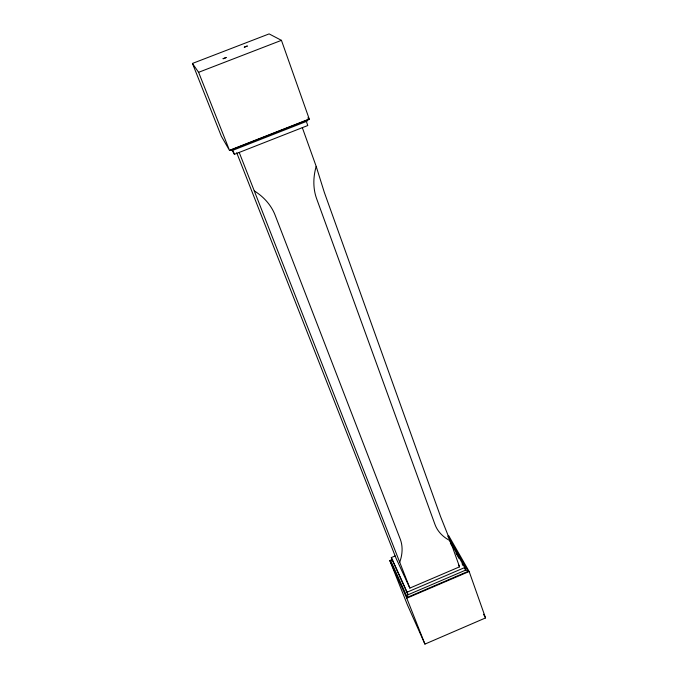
<?xml version="1.0" encoding="UTF-8"?>
<svg xmlns="http://www.w3.org/2000/svg" width="678" height="678" viewBox="0 0 678 678"><rect width="100%" height="100%" fill="white"/><g stroke="black" fill="none" stroke-linecap="round" stroke-linejoin="round"><path stroke-width="1.02" d="M447.76 536.137L468.1 571.359L407.325 597.369L407.631 595.598M302.312 127.617L316.185 166.381C313.177 176.831 312.855 188.153 316.55 198.493L435.022 524.594C437.666 531.798 443.437 537.357 450.209 540.764L459.548 566.842L409.843 588.089L396.037 558.231L236.69 152.677M409.843 588.089L399.715 562.24C402.385 554.909 403.113 546.705 400.308 539.298L275.056 214.994C271.09 204.858 263.437 196.595 254.267 190.874L239.181 152.372M407.325 597.369L390.757 560.698L391.503 560.045M307.295 121.065L308.151 119.472L230.461 149.948L231.986 150.609M391.748 559.748L389.816 560.57L407.385 604.81L424.937 644.1L485.55 617.929L469.151 571.503L448.633 535.578M424.937 644.1L406.775 598.208L469.151 571.503M408.063 594.759L407.063 592.216L464.761 567.545L465.667 570.113L408.063 594.759L391.308 557.587L395.138 555.96M390.757 560.698L392.698 559.867M229.571 150.533L309.329 119.243L281.446 40.341L269.115 33.9L192.45 63.435L221.359 136.253L229.571 150.533L198.603 72.317L192.45 63.435M234.419 154.321L307.787 125.523L306.346 121.455L232.834 150.296L234.419 154.321L231.774 149.838M198.603 72.317L281.446 40.341M466.617 570.359L468.1 571.359M307.787 117.921L309.329 119.243M449.599 540.832L464.761 567.545M450.387 543.146L451.921 545.841M455.989 553.036L459.048 558.426M462.099 563.825L463.125 565.621M464.65 568.317L465.667 570.113M458.54 565.045L459.548 566.842M483.507 614.251L485.55 617.929M391.308 557.587L407.063 592.216M389.816 560.57L406.775 598.208M450.209 540.764L440.564 516.577L324.304 192.323L316.185 166.381M399.715 562.24L254.267 190.874M247.25 46.045L244.309 47.18L247.25 46.045M226.138 57.562L223.113 58.723L226.138 57.562"/></g></svg>
